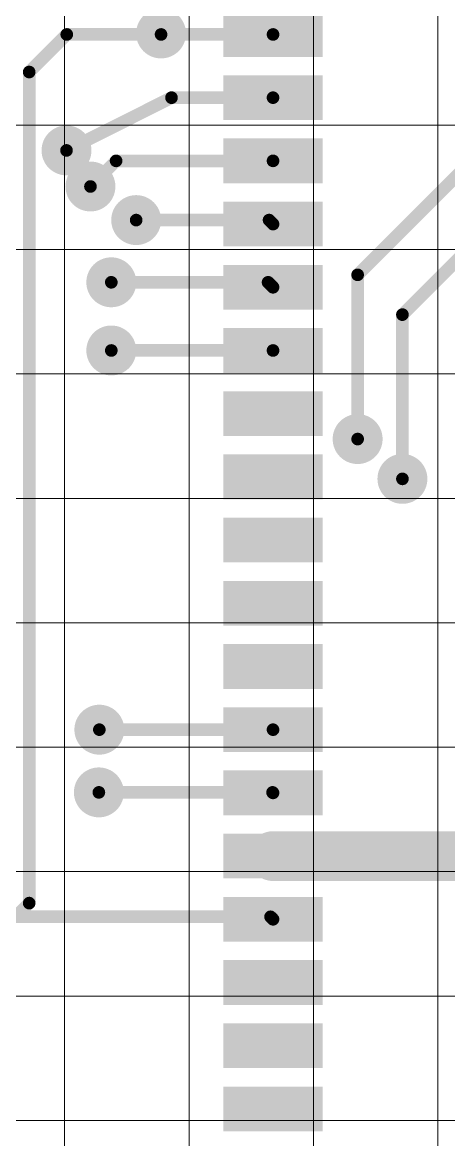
# Model space of a CAD drawing. Extents: x 1752 to 2593, y 74 to 668.
# Drawn here: x 1988.32 to 2004.31, y 525.77 to 567.68 of the extents above; entities that cross this region are included whole.
import ezdxf

# ---------------------------------------------------------------- set-up
doc = ezdxf.new("R2010")
doc.units = 0
doc.header["$MEASUREMENT"] = 0
doc.layers.get('0').update_dxf_attribs({"linetype": 'CONTINUOUS'})
doc.layers.add('BottomSolder', color=6, linetype='CONTINUOUS')
doc.layers.add('TopLayer', color=1, linetype='CONTINUOUS')

# ---------------------------------------------------------------- blocks, each defined once
blk = doc.blocks.new('XCVR_ESP32_WROVER_53')
at = {"layer": 'TopLayer'}
for points in [[(-9.500008939999999, 6.53999962), (-7.500007859999999, 6.53999962), (-9.500008939999999, 7.439997819999999), (-7.500007859999999, 7.439997819999999)], [(-9.500008939999999, 5.26999962), (-7.500007859999999, 5.26999962), (-9.500008939999999, 6.16999782), (-7.500007859999999, 6.16999782)], [(-9.500008939999999, 3.99999962), (-7.500007859999999, 3.99999962), (-9.500008939999999, 4.899997819999999), (-7.500007859999999, 4.899997819999999)], [(-9.500008939999999, 2.72999962), (-7.500007859999999, 2.72999962), (-9.500008939999999, 3.62999782), (-7.500007859999999, 3.62999782)], [(-9.500008939999999, 1.45999962), (-7.500007859999999, 1.45999962), (-9.500008939999999, 2.35999782), (-7.500007859999999, 2.35999782)], [(-9.500008939999999, 0.18999962), (-7.500007859999999, 0.18999962), (-9.500008939999999, 1.08999782), (-7.500007859999999, 1.08999782)], [(-9.500008939999999, -1.08000038), (-7.500007859999999, -1.08000038), (-9.500008939999999, -0.18000218), (-7.500007859999999, -0.18000218)], [(-9.500008939999999, -2.35000038), (-7.500007859999999, -2.35000038), (-9.500008939999999, -1.45000218), (-7.500007859999999, -1.45000218)], [(-9.500008939999999, -3.62000038), (-7.500007859999999, -3.62000038), (-9.500008939999999, -2.72000218), (-7.500007859999999, -2.72000218)], [(-9.500008939999999, -4.89000038), (-7.500007859999999, -4.89000038), (-9.500008939999999, -3.99000218), (-7.500007859999999, -3.99000218)], [(-9.500008939999999, -6.16000038), (-7.500007859999999, -6.16000038), (-9.500008939999999, -5.26000218), (-7.500007859999999, -5.26000218)], [(-9.500008939999999, -7.430000379999999), (-7.500007859999999, -7.430000379999999), (-9.500008939999999, -6.530002179999999), (-7.500007859999999, -6.530002179999999)], [(-9.500008939999999, -8.700000379999999), (-7.500007859999999, -8.700000379999999), (-9.500008939999999, -7.80000218), (-7.500007859999999, -7.80000218)], [(-9.500008939999999, -9.97000038), (-7.500007859999999, -9.97000038), (-9.500008939999999, -9.07000218), (-7.500007859999999, -9.07000218)], [(-9.500008939999999, -11.24000038), (-7.500007859999999, -11.24000038), (-9.500008939999999, -10.34000218), (-7.500007859999999, -10.34000218)], [(-9.500008939999999, -12.51000038), (-7.500007859999999, -12.51000038), (-9.500008939999999, -11.61000218), (-7.500007859999999, -11.61000218)], [(-9.500008939999999, -13.78000038), (-7.500007859999999, -13.78000038), (-9.500008939999999, -12.88000218), (-7.500007859999999, -12.88000218)], [(-9.500008939999999, -15.05000038), (-7.500007859999999, -15.05000038), (-9.500008939999999, -14.15000218), (-7.500007859999999, -14.15000218)]]:
    blk.add_solid(points, dxfattribs=at)

msp = doc.modelspace()

# ---------------------------------------------------------------- linework, layer by layer
at = {"lineweight": 9}
for p, q in [((1989.900128014887, 615.1674372301444), (1989.900128014887, 465.8091769876678)), ((1994.567551276396, 615.1674372301444), (1994.567551276396, 465.8092006982936)), ((1999.235020092178, 615.1674372301444), (1999.235020092178, 465.8091769876678)), ((2003.902447897414, 615.1674285142714), (2003.902447897414, 465.8091682717946)), ((2003.902491073655, 563.825549773548), (1817.204648295641, 563.825549773548)), ((2041.242065366484, 563.8255295800678), (1854.54422258847, 563.8255295800678)), ((2003.902491073655, 559.1581037349027), (1812.53717854637, 559.1581037349027)), ((2041.242065366484, 559.1580835414228), (1849.8767528392, 559.1580835414228)), ((2003.902491073655, 554.4906576962577), (1817.204648295641, 554.4906576962577)), ((2041.242065366484, 554.4906375027775), (1854.54422258847, 554.4906375027775)), ((2003.902466746926, 549.8232116576124), (1817.204623968912, 549.8232116576124)), ((2041.242041039756, 549.8231914641323), (1854.544198261742, 549.8231914641323)), ((2003.902491073655, 545.1557656189672), (1817.204648295641, 545.1557656189672)), ((2041.242065366484, 545.1557454254872), (1854.54422258847, 545.1557454254872)), ((2003.902491073655, 540.4883195803219), (1812.53717854637, 540.4883195803219)), ((2041.242065366484, 540.488299386842), (1849.8767528392, 540.488299386842)), ((2003.902491073655, 535.8208735416769), (1817.204648295641, 535.8208735416769)), ((2041.242065366484, 535.8208533481967), (1854.54422258847, 535.8208533481967)), ((2003.902491073655, 531.1534275030316), (1817.204648295641, 531.1534275030316)), ((2041.242065366484, 531.1534073095514), (1854.54422258847, 531.1534073095514)), ((2003.902491073655, 526.4859814643863), (1817.204648295641, 526.4859814643863)), ((2041.242065366484, 526.4859612709064), (1854.54422258847, 526.4859612709064))]:
    msp.add_line(p, q, dxfattribs=at)
at = {"layer": 'BottomSolder', "const_width": 0.9364748796110403}
for points in [[(1993.051207490422, 567.2656314934376, 1), (1993.987682370033, 567.2656314934376, 1)], [(1989.503908174318, 562.8783121237876, 1), (1990.440383053929, 562.8783121237876, 1)], [(1990.402256367519, 561.5247199137604, 1), (1991.338731247131, 561.5247199137604, 1)], [(1992.117672728419, 560.2645475696855, 1), (1993.05414760803, 560.2645475696855, 1)], [(1991.184232808921, 557.9307580859314, 1), (1992.120707688531, 557.9307580859314, 1)], [(1991.184232808921, 555.3730454514015, 1), (1992.120707688531, 555.3730454514015, 1)], [(2000.425781192978, 552.0497641285766, 1), (2001.362256072588, 552.0497641285766, 1)], [(2002.106010985077, 550.5561843833756, 1), (2003.042485864688, 550.5561843833756, 1)], [(1990.736196822361, 541.1466699256108, 1), (1991.672671701973, 541.1466699256108, 1)], [(1990.717512849171, 538.7942913111698, 1), (1991.653987728782, 538.7942913111698, 1)]]:
    msp.add_lwpolyline(points, format="xyb", close=True, dxfattribs=at)
at = {"layer": 'TopLayer'}
for points, const_width in [([(1993.146049993927, 567.2656314934376, 1), (1993.892839866528, 567.2656314934376, 1)], 0.7467898726004993), ([(1989.862981892589, 567.2283583895602, 1), (1990.100088151352, 567.2283583895602, 1)], 0.2371062587631761), ([(1989.862981892589, 567.2283583895602, 1), (1990.100088151352, 567.2283583895602, 1)], 0.2371062587631761), ([(1993.400891800845, 567.2283583895602, 1), (1993.637998059608, 567.2283583895602, 1)], 0.2371062587631761), ([(1993.400891800845, 567.2283583895602, 1), (1993.637998059608, 567.2283583895602, 1)], 0.2371062587631761), ([(1997.601561123598, 567.2283583895602, 1), (1997.838667382361, 567.2283583895602, 1)], 0.2371062587631761), ([(1988.453432605493, 565.8187142599612, 1), (1988.690538864256, 565.8187142599612, 1)], 0.2371062587631761), ([(1988.453432605493, 565.8187142599612, 1), (1988.690538864256, 565.8187142599612, 1)], 0.2371062587631761), ([(1993.792970710337, 564.8572958019284, 1), (1994.0300769691, 564.8572958019284, 1)], 0.2371062587631761), ([(1993.792970710337, 564.8572958019284, 1), (1994.0300769691, 564.8572958019284, 1)], 0.2371062587631761), ([(1997.601561123598, 564.8572958019284, 1), (1997.838667382361, 564.8572958019284, 1)], 0.2371062587631761), ([(1989.598750677823, 562.8783121237876, 1), (1990.345540550424, 562.8783121237876, 1)], 0.7467898726004993), ([(1989.853592484742, 562.8783121237876, 1), (1990.090698743505, 562.8783121237876, 1)], 0.2371062587631761), ([(1991.71345397848, 562.4862332142967, 1), (1991.950560237243, 562.4862332142967, 1)], 0.2371062587631761), ([(1991.71345397848, 562.4862332142967, 1), (1991.950560237243, 562.4862332142967, 1)], 0.2371062587631761), ([(1997.601561123598, 562.4862332142967, 1), (1997.838667382361, 562.4862332142967, 1)], 0.2371062587631761), ([(1990.497098871025, 561.5247199137604, 1), (1991.243888743625, 561.5247199137604, 1)], 0.7467898726004993), ([(1990.751940677944, 561.5247199137604, 1), (1990.989046936707, 561.5247199137604, 1)], 0.2371062587631761), ([(1992.212515231924, 560.2645475696855, 1), (1992.959305104525, 560.2645475696855, 1)], 0.7467898726004993), ([(1992.467357038844, 560.2645475696855, 1), (1992.704463297607, 560.2645475696855, 1)], 0.2371062587631761), ([(1997.45227902308, 560.2645475696855, 1), (1997.689385281843, 560.2645475696855, 1)], 0.2371062587631761), ([(1997.45227902308, 560.2645475696855, 1), (1997.689385281843, 560.2645475696855, 1)], 0.2371062587631761), ([(1997.601561123598, 560.115170626665, 1), (1997.838667382361, 560.115170626665, 1)], 0.2371062587631761), ([(1991.279075312425, 557.9307580859314, 1), (1992.025865185026, 557.9307580859314, 1)], 0.7467898726004993), ([(2000.775465503401, 558.2108279987827, 1), (2001.012571762164, 558.2108279987827, 1)], 0.2371062587631761), ([(2000.775465503401, 558.2108279987827, 1), (2001.012571762164, 558.2108279987827, 1)], 0.2371062587631761), ([(1991.533917119345, 557.9307580859314, 1), (1991.771023378108, 557.9307580859314, 1)], 0.2371062587631761), ([(1997.414911076699, 557.9307580859314, 1), (1997.652017335462, 557.9307580859314, 1)], 0.2371062587631761), ([(1997.414911076699, 557.9307580859314, 1), (1997.652017335462, 557.9307580859314, 1)], 0.2371062587631761), ([(1997.601561123598, 557.7441080390332, 1), (1997.838667382361, 557.7441080390332, 1)], 0.2371062587631761), ([(2002.455695295501, 556.7172482535815, 1), (2002.692801554264, 556.7172482535815, 1)], 0.2371062587631761), ([(2002.455695295501, 556.7172482535815, 1), (2002.692801554264, 556.7172482535815, 1)], 0.2371062587631761), ([(1991.279075312425, 555.3730454514015, 1), (1992.025865185026, 555.3730454514015, 1)], 0.7467898726004993), ([(1991.533917119345, 555.3730454514015, 1), (1991.771023378108, 555.3730454514015, 1)], 0.2371062587631761), ([(1997.601561123598, 555.3730454514015, 1), (1997.838667382361, 555.3730454514015, 1)], 0.2371062587631761), ([(2000.520623696483, 552.0497641285766, 1), (2001.267413569084, 552.0497641285766, 1)], 0.7467898726004993), ([(2000.775465503401, 552.0497641285766, 1), (2001.012571762164, 552.0497641285766, 1)], 0.2371062587631761), ([(2002.200853488582, 550.5561843833756, 1), (2002.947643361183, 550.5561843833756, 1)], 0.7467898726004993), ([(2002.455695295501, 550.5561843833756, 1), (2002.692801554264, 550.5561843833756, 1)], 0.2371062587631761), ([(1990.831039325867, 541.1466699256108, 1), (1991.577829198467, 541.1466699256108, 1)], 0.7467898726004993), ([(1991.085881132786, 541.1466699256108, 1), (1991.322987391549, 541.1466699256108, 1)], 0.2371062587631761), ([(1997.601561123598, 541.1466699256108, 1), (1997.838667382361, 541.1466699256108, 1)], 0.2371062587631761), ([(1990.812355352676, 538.7942913111698, 1), (1991.559145225277, 538.7942913111698, 1)], 0.7467898726004993), ([(1991.067197159595, 538.7942913111698, 1), (1991.304303418358, 538.7942913111698, 1)], 0.2371062587631761), ([(1997.582877150407, 538.7942913111698, 1), (1997.81998340917, 538.7942913111698, 1)], 0.2371062587631761), ([(1997.582877150407, 538.7942913111698, 1), (1997.81998340917, 538.7942913111698, 1)], 0.2371062587631761), ([(1997.601561123598, 538.7756073379791, 1), (1997.838667382361, 538.7756073379791, 1)], 0.2371062587631761), ([(1997.253370582604, 536.4045447503473, 1), (1998.186857923355, 536.4045447503473, 1)], 0.9334873407506241), ([(1988.453432605493, 534.6402607895164, 1), (1988.690538864256, 534.6402607895164, 1)], 0.2371062587631761), ([(1988.453432605493, 534.6402607895164, 1), (1988.690538864256, 534.6402607895164, 1)], 0.2371062587631761), ([(1997.508236100148, 534.1268071861649, 1), (1997.745342358911, 534.1268071861649, 1)], 0.2371062587631761), ([(1997.508236100148, 534.1268071861649, 1), (1997.745342358911, 534.1268071861649, 1)], 0.2371062587631761), ([(1997.601561123598, 534.0334821627156, 1), (1997.838667382361, 534.0334821627156, 1)], 0.2371062587631761)]:
    msp.add_lwpolyline(points, format="xyb", close=True, dxfattribs=dict(at, const_width=const_width))
for points, const_width in [([(1988.571985734875, 565.8187142599612), (1989.98153502197, 567.2283583895602)], 0.4742125175263521), ([(1989.98153502197, 567.2283583895602), (1993.519444930228, 567.2283583895602)], 0.4742125175263521), ([(1993.519444930228, 567.2283583895602), (1997.720114252979, 567.2283583895602)], 0.4742125175263521), ([(1988.571985734875, 534.6402607895164), (1988.571985734875, 565.8187142599612)], 0.4742125175263521), ([(1989.972145614123, 562.8783121237876), (1993.911523839718, 564.8572958019284)], 0.4742125175263521), ([(1993.911523839718, 564.8572958019284), (1997.720114252979, 564.8572958019284)], 0.4742125175263521), ([(2000.894018632783, 558.2108279987827), (2005.934802851585, 563.2517070600878)], 0.4742125175263521), ([(1990.870493807325, 561.5247199137604), (1991.832007107862, 562.4862332142967)], 0.4742125175263521), ([(1991.832007107862, 562.4862332142967), (1997.720114252979, 562.4862332142967)], 0.4742125175263521), ([(2002.574248424883, 556.7172482535815), (2007.215081806402, 561.3579867925979)], 0.4742125175263521), ([(1992.585910168224, 560.2645475696855), (1997.570832152462, 560.2645475696855)], 0.4742125175263521), ([(1997.570832152462, 560.2645475696855), (1997.720114252979, 560.115170626665)], 0.4742125175263521), ([(2000.894018632783, 552.0497641285766), (2000.894018632783, 558.2108279987827)], 0.4742125175263521), ([(1991.652470248726, 557.9307580859314), (1997.533464206081, 557.9307580859314)], 0.4742125175263521), ([(1997.533464206081, 557.9307580859314), (1997.720114252979, 557.7441080390332)], 0.4742125175263521), ([(2002.574248424883, 550.5561843833756), (2002.574248424883, 556.7172482535815)], 0.4742125175263521), ([(1991.652470248726, 555.3730454514015), (1997.720114252979, 555.3730454514015)], 0.4742125175263521), ([(1991.204434262168, 541.1466699256108), (1997.720114252979, 541.1466699256108)], 0.4742125175263521), ([(1991.185750288977, 538.7942913111698), (1997.701430279789, 538.7942913111698)], 0.4742125175263521), ([(1997.701430279789, 538.7942913111698), (1997.720114252979, 538.7756073379791)], 0.4742125175263521), ([(1997.720114252979, 536.4045447503473), (2008.399285305169, 536.4045447503473)], 1.866979423626424), ([(1988.058532131523, 534.1268071861649), (1988.571985734875, 534.6402607895164)], 0.4742125175263521), ([(1988.058532131523, 534.1268071861649), (1997.62678922953, 534.1268071861649)], 0.4742125175263521), ([(1997.62678922953, 534.1268071861649), (1997.720114252979, 534.0334821627156)], 0.4742125175263521)]:
    msp.add_lwpolyline(points, dxfattribs=dict(at, const_width=const_width))

# ---------------------------------------------------------------- block references
at = {"xscale": 1.866978415458079, "yscale": 1.866978415458079, "zscale": 1.866978415458079}
msp.add_blockref('XCVR_ESP32_WROVER_53', (2013.589446466991, 554.1781816552408), dxfattribs=at)

doc.saveas('drawing.dxf')
